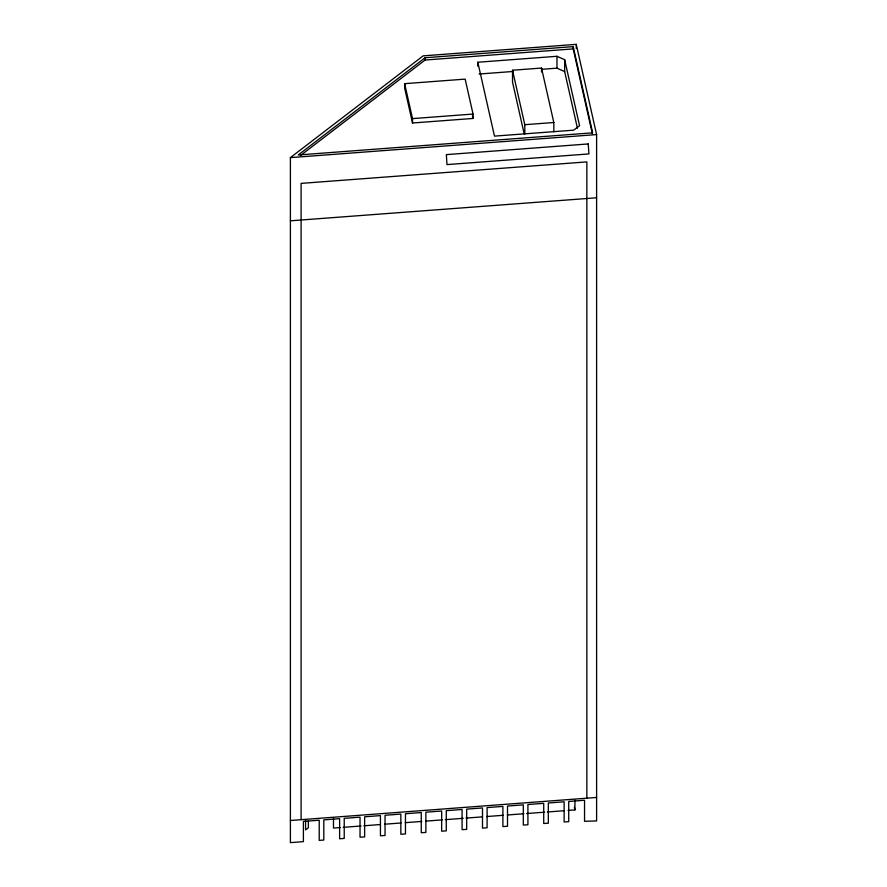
<?xml version="1.0" encoding="UTF-8"?>
<svg xmlns="http://www.w3.org/2000/svg" width="887" height="887" viewBox="0 0 887 887"><rect width="100%" height="100%" fill="white"/><g stroke="black" fill="none" stroke-linecap="round" stroke-linejoin="round"><path stroke-width="1.33" d="M290.393 157.62L423.132 55.87L576.24 44.35L596.607 134.58L596.607 820.941L584.544 821.284L584.544 800.262L568.733 801.449L568.733 821.672L564.132 821.972L564.132 801.793L548.332 802.979L548.332 823.203L543.72 823.502L543.72 803.334L527.92 804.52L527.92 824.744L525.614 824.921L523.308 825.043L523.308 804.864L507.508 806.05L507.508 826.263L502.896 826.573L502.896 806.405L487.096 807.591L487.096 827.782L484.79 827.959L482.495 828.114L482.495 807.935L466.684 809.121L466.684 829.345L464.389 829.533L462.083 829.644L462.083 809.476L446.272 810.663L446.272 830.886L441.648 831.186L441.671 811.006L425.871 812.193L425.871 832.416L421.258 832.716L421.258 812.547L405.459 813.734L405.459 833.957L403.153 834.135L400.846 834.257L400.846 814.078L385.047 815.264L385.047 835.487L380.434 835.787L380.434 815.608L364.635 816.805L364.635 836.907L360.033 837.206L360.033 817.149L344.223 818.335L344.223 838.415L339.621 838.792L339.621 818.679L323.81 819.876L323.81 840.033L319.209 840.388L319.209 820.22L303.398 821.406L303.398 841.63L290.393 842.65L290.393 157.62L596.607 134.58M425.061 57.766L298.243 154.97L592.66 132.828L573.202 46.623L425.061 57.766L425.061 60.039L300.427 155.569M425.061 60.039L573.202 48.896L592.361 133.749M477.805 62.245L556.958 56.291L564.653 59.706L579.555 125.732L573.634 130.167L494.48 136.121L477.805 62.245L477.805 66.203M524.206 133.915L512.52 82.114L512.52 70.239L541.525 68.055L553.821 122.506L553.821 131.753M479.168 74.02L513.296 71.459M541.946 69.297L556.958 68.166L564.653 71.581L577.426 128.183M404.638 83.666L465.154 79.12L473.037 114.057L473.037 118.448L412.522 122.994L404.638 88.057L404.638 83.666L412.522 118.614L412.522 122.994M412.522 118.614L473.037 114.057M512.52 70.239L524.805 124.69L553.821 122.506M290.393 220.819L596.607 197.779M290.393 820.486L596.607 797.457M340.397 827.549L333.49 828.07L333.49 818.413M343.158 827.338L361.087 825.997M363.847 825.786L380.401 824.544M384.548 824.223L401.101 822.981M405.237 822.67L421.802 821.429M425.937 821.118L442.491 819.865M445.252 819.666L463.191 818.313M465.952 818.102L482.506 816.86M486.641 816.55L503.195 815.297M507.342 814.987L523.895 813.745M526.656 813.534L544.596 812.193M547.357 811.982L563.91 810.74M568.046 810.43L574.942 809.909L574.942 800.251M472.427 115.754L473.037 118.448M574.344 807.237L574.942 809.909M586.85 798.189L586.85 161.889L301.103 183.387L301.103 819.688M576.24 44.35L576.24 48.475M573.202 46.623L573.202 48.896M564.653 59.706L564.653 71.581M556.958 56.291L556.958 68.166M541.525 68.055L541.525 72.013M524.805 124.69L524.805 133.937M308.377 820.918L308.377 827.759L305.583 829.91L305.583 820.331M588.225 143.949L446.349 154.626L446.981 164.594L588.935 153.917L588.225 143.949"/></g></svg>
